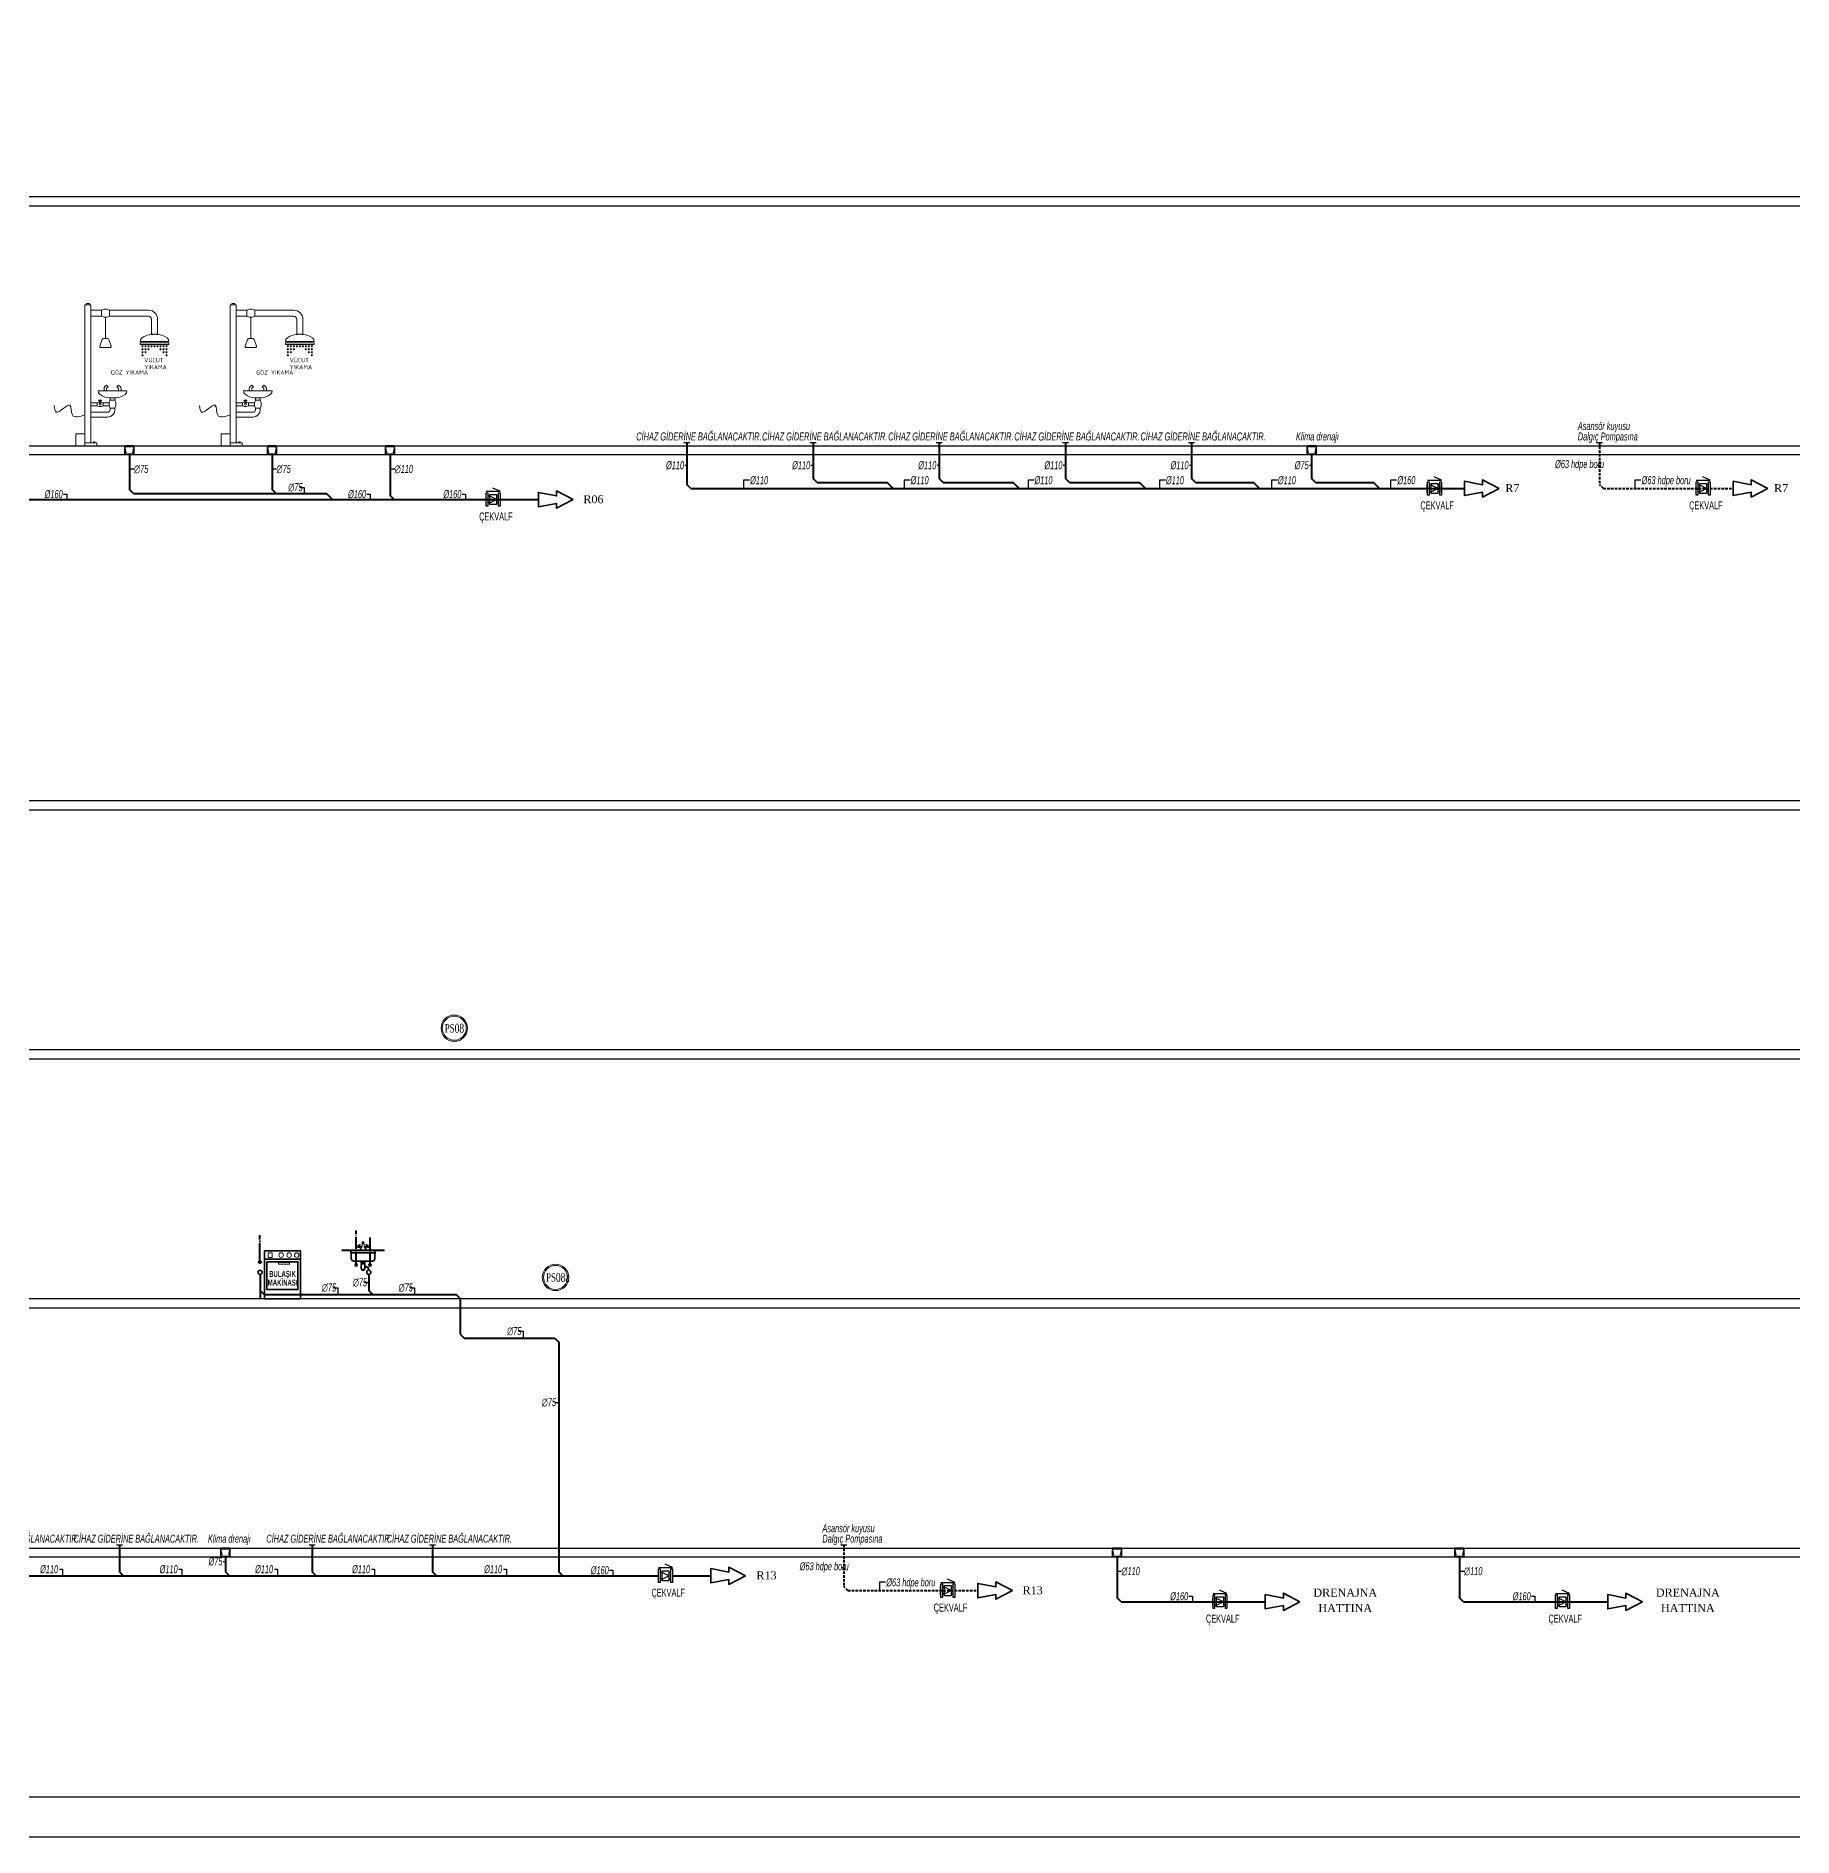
# Model space of a CAD drawing. Header units: centimetres. Extents: x 372964 to 529194, y 28783 to 59011.
# Drawn here: x 509142 to 513533, y 50011 to 54511 of the extents above; entities that cross this region are included whole.
import ezdxf
from ezdxf.enums import TextEntityAlignment as Align

# ---------------------------------------------------------------- set-up
doc = ezdxf.new("R2010")
doc.units = ezdxf.units.CM
for name, pattern in [('DASHED2', [9.525, 6.35, -3.175]), ('SICAKSU1', [75, 60, -6, 0, -3, 0, -6]), ('SOGUKSU1', [72, 60, -6, 0, -6])]:
    doc.linetypes.add(name, pattern=pattern)
doc.layers.get('0').update_dxf_attribs({"lineweight": 9})
for name, color, linetype, lineweight in [('0-KRCN-MUTFAK-CİHAZ', 4, 'Continuous', 40), ('0-KRCN-SHT-02CIHAZ', 132, 'Continuous', 25), ('0-KRCN-SHT-EVYEBİRGÖZLÜ', 171, 'Continuous', 35), ('0-KRCN-SHT-MAKİNABULAŞIKÇAMAŞIR', 171, 'Continuous', 35), ('0-KRCN-SHT-PİSSU-BORU', 220, 'PISSU_LINE50', 40), ('0-KRCN-SHT-ROGAR', 151, 'Continuous', 35), ('0-KRCN-SHT-SICAKSU', 50, 'SICAKSU1', 40), ('0-KRCN-SHT-SOGUKSU', 141, 'SOGUKSU1', 40), ('0-KRCN-SHT-SÜZGEÇBANYO', 171, 'Continuous', 35), ('0-KRCN-SHT-YAZI-KOLADI-PİSSU', 1, 'Continuous', 35), ('0-KRCN-SHT-YAZI-ÇAP-PİSSU', 41, 'Continuous', 30), ('0-KRCN-SHT-ÇEKVALF', 4, 'Continuous', 25), ('0-KRCN-Z-ANTET', 71, 'Continuous', 30)]:
    doc.layers.add(name, color=color, linetype=linetype, lineweight=lineweight)
doc.styles.add('CAP', font='ARIALNB.TTF')
doc.styles.add('MUF', font='isocpeur.ttf')
doc.styles.get("Standard").update_dxf_attribs({"font": 'ISOCP.SHX'})
doc.styles.add('style2', font='ARIALN.TTF', dxfattribs={"height": 0.1})
doc.styles.add('YAZI', font='times.ttf')
doc.styles.add('ÇAP-2', font='ARIALNBI.TTF')
doc.linetypes.add('PISSU_LINE50', pattern='A,50,-10,["C",MUF,S=10,R=0,X=1,Y=-5],0', length=60)

# ---------------------------------------------------------------- blocks, each defined once
blk = doc.blocks.new('G$CADAFA931')
blk.add_wipeout([(-2, 4.8), (-1.7, 4.8), (-1.7, 7.5), (0, 7.5), (0, 3.7), (2.2, 3.7), (2.2, 5.6), (9.8, 5.6), (9.8, 3.7), (12, 3.7), (12, 7.5), (13.7, 7.5), (13.7, 4.8), (14, 4.8), (14, -4.8), (13.7, -4.8), (13.7, -7.5), (12, -7.5), (12, -3.7), (9.8, -3.7), (9.8, -5.6), (2.2, -5.6), (2.2, -3.7), (0, -3.7), (0, -7.5), (-1.7, -7.5), (-1.7, -4.8), (-2, -4.8)]).dxf.layer = '0-KRCN-SHT-ÇEKVALF'
at = {"layer": '0-KRCN-SHT-ÇEKVALF'}
for p, q in [((2.2, 3.7), (0, 3.7)), ((2.2, 3.7), (9.8, 0)), ((9.8, 0), (2.2, -3.7)), ((12, 3.7), (9.8, 3.7)), ((-1.7, -9.2), (13.7, -9.2)), ((2.2, -3.7), (0, -3.7)), ((13.7, -9.2), (5.5, -12.8)), ((9.8, 0), (9.8, 0)), ((12, -3.7), (9.8, -3.7))]:
    blk.add_line(p, q, dxfattribs=at)
for points in [[(-1.7, 4.8), (-2, 4.8), (-2, -4.8), (-1.7, -4.8)], [(5.2, -5.6), (9.8, -5.6), (9.8, 5.6), (2.2, 5.6), (2.2, -5.6), (5.2, -5.6)], [(13.7, 4.8), (14, 4.8), (14, -4.8), (13.7, -4.8)]]:
    blk.add_lwpolyline(points, dxfattribs=at)
for points in [[(-1.7, 7.5), (-1.7, -7.5), (0, -7.5), (0, 7.5)], [(12, 7.5), (12, -7.5), (13.7, -7.5), (13.7, 7.5)]]:
    blk.add_lwpolyline(points, close=True, dxfattribs=at)
blk = doc.blocks.new('0-MEK-SHT-ZKLN-SÜZGEÇ BANYO')
at = {"layer": '0-KRCN-SHT-SÜZGEÇBANYO', "color": 120, "lineweight": 20}
for p, q in [((-7.5, -1.7), (-5.2, -11.4)), ((-7.5, -1.7), (7.5, -1.7)), ((5.3, -11.4), (7.5, -1.7))]:
    blk.add_line(p, q, dxfattribs=at)
at = {"layer": '0-KRCN-SHT-SÜZGEÇBANYO'}
blk.add_lwpolyline([(-7.5, 0), (-7.5, -14), (7.5, -14), (7.5, 0)], close=True, dxfattribs=at)
blk = doc.blocks.new('*U25')
at = {"color": 1}
for p, q in [((-31.6, 5), (-31.6, 235)), ((-21.6, 235), (-31.6, 235)), ((-24.1, 237), (-29.1, 237)), ((-29.1, 235), (-29.1, 237)), ((-24.1, 235), (-24.1, 237)), ((-21.6, 5), (-21.6, 235)), ((-21.6, 225.9), (-4.1, 225.9)), ((-21.6, 215.9), (-4.1, 215.9)), ((0.3, 227.5), (-4.1, 225.9)), ((-4.1, 225.9), (-4.1, 215.9)), ((0.3, 214.3), (-4.1, 215.9)), ((0.3, 227.5), (5.1, 227.5)), ((0.3, 214.3), (5.1, 214.3)), ((2.7, 214.3), (2.7, 178.7)), ((5.1, 227.5), (9.6, 225.9)), ((5.1, 214.3), (9.6, 215.9)), ((9.6, 225.9), (74.4, 225.9)), ((9.6, 225.9), (9.6, 215.9)), ((9.6, 215.9), (74.4, 215.9)), ((79.4, 210.9), (79.4, 185.9)), ((89.4, 210.9), (89.4, 185.9)), ((79.4, 185.9), (89.4, 185.9)), ((-2.6, 177.1), (-6.6, 166.1)), ((-4.7, 163.7), (10.2, 163.7)), ((-0.7, 178.7), (6.2, 178.7)), ((8.1, 177.1), (12.1, 166.1)), ((108.4, 173.9), (60.4, 173.9)), ((108.4, 171.9), (60.4, 171.9)), ((108.4, 171.9), (108.4, 168.9)), ((-9.6, 91.8), (38.4, 91.8)), ((4.2, 101.4), (7, 98.6)), ((24.6, 101.4), (21.8, 98.6)), ((-11.1, 71.8), (-21.6, 71.8)), ((-11.1, 67), (-21.6, 67)), ((-7.6, 73.3), (-11.1, 71.8)), ((-11.1, 71.8), (-11.1, 67)), ((-7.6, 65.5), (-11.1, 67)), ((-8.7, 76.4), (-3.7, 76.4)), ((-8.7, 75.4), (-8.7, 76.4)), ((-8.7, 75.4), (-3.7, 75.4)), ((-7.6, 73.3), (-4.8, 73.3)), ((-7.6, 65.5), (-4.8, 65.5)), ((-7.2, 70.5), (-7.2, 75.4)), ((-5.2, 70.5), (-5.2, 75.4)), ((-4.8, 73.3), (-1.4, 71.8)), ((-4.8, 65.5), (-1.4, 67)), ((-3.7, 75.4), (-3.7, 76.4)), ((8.8, 71.8), (-1.4, 71.8)), ((-1.4, 71.8), (-1.4, 67)), ((8.8, 67), (-1.4, 67)), ((8.8, 71.8), (10.4, 76.2)), ((8.8, 67), (8.8, 71.8)), ((8.8, 67), (10.4, 62.6)), ((10.4, 76.2), (10.4, 79.9)), ((10.4, 76.2), (18.4, 76.2)), ((10.4, 60.1), (10.4, 62.6)), ((10.4, 62.6), (18.4, 62.6)), ((18.4, 76.2), (18.4, 79.9)), ((20, 71.8), (18.4, 76.2)), ((20, 67), (18.4, 62.6)), ((18.4, 60.1), (18.4, 62.6)), ((20, 67), (20, 71.8)), ((-21.6, 56.1), (6.4, 56.1)), ((-21.6, 48.1), (6.4, 48.1)), ((-31.6, 5), (-11.6, 5)), ((-17.2, 7), (-15.2, 7)), ((-17.2, 7), (-17.2, 5)), ((-15.2, 7), (-15.2, 5)), ((-11.6, 5), (-11.6, 0)), ((-11.6, 0), (-31.6, 0))]:
    blk.add_line(p, q, dxfattribs=at)
blk.add_lwpolyline([(60.4, 171.9), (60.4, 168.9), (108.4, 168.9)], dxfattribs=at)
for points in [[(0.2, 91.8), (0.2, 95.4, -0.198912), (1.6, 98.8), (4.2, 101.4)], [(4.2, 91.8), (4.2, 95.4, -0.198912), (4.4, 96), (7, 98.6)], [(24.6, 91.8), (24.6, 95.4, 0.198912), (24.4, 96), (21.8, 98.6)], [(28.6, 91.8), (28.6, 95.4, 0.198912), (27.2, 98.8), (24.6, 101.4)]]:
    blk.add_lwpolyline(points, format="xyb", dxfattribs=at)
blk.add_lwpolyline([(-46.6, 20), (-46.6, 0), (-31.6, 0), (-31.6, 20)], close=True, dxfattribs=at)
for centre, radius in [((64.4, 165.9), 1), ((64.4, 160.9), 1), ((64.4, 155.9), 1), ((64.4, 150.9), 1), ((69.4, 165.9), 1), ((69.4, 160.9), 1), ((69.4, 155.9), 1), ((74.4, 165.9), 1), ((74.4, 160.9), 1), ((79.4, 165.9), 1), ((84.4, 165.9), 1), ((89.4, 165.9), 1), ((94.4, 165.9), 1), ((94.4, 160.9), 1), ((99.4, 165.9), 1), ((99.4, 160.9), 1), ((99.4, 155.9), 1), ((104.4, 165.9), 1), ((104.4, 160.9), 1), ((104.4, 155.9), 1), ((104.4, 150.9), 1), ((-6.2, 69.4), 1.5)]:
    blk.add_circle(centre, radius, dxfattribs=at)
for centre, radius, start, end in [((74.4, 210.9), 15, 0, 90), ((74.4, 210.9), 5, 0, 90), ((-4.7, 165.7), 2, 165.9638, 270), ((-0.7, 176.7), 2, 90, 165.9638), ((6.2, 176.7), 2, 14.0362, 90), ((10.2, 165.7), 2, 270, 14.0362), ((6.4, 60.1), 4, 270, 0), ((6.4, 60.1), 12, 270, 0)]:
    blk.add_arc(centre, radius, start, end, dxfattribs=at)
for centre, major_axis in [((84.4, 173.9), (24, 0)), ((14.4, 91.8), (-24, 0))]:
    blk.add_ellipse(centre, major_axis=major_axis, ratio=0.5, start_param=0, end_param=3.141593, dxfattribs=at)
blk.add_spline([(-31.6, 51.5), (-52.4, 51.5), (-56.8, 67.9), (-79.3, 56.2), (-82.6, 67.2)], degree=3, dxfattribs=at)
at = {"char_height": 7, "attachment_point": 1}
for s, insert in [('   GÖZ YIKAMA', (-3.2, 125.9)), ('VÜCUT   YIKAMA', (67.3, 146.3))]:
    blk.add_mtext_dynamic_manual_height_columns(s, width=59.736, gutter_width=12.5, heights=[0], dxfattribs=dict(at, insert=insert))
blk = doc.blocks.new('0-MEK-SHT-ZKLN-MAKİNA BULAŞIK')
at = {"layer": '0-KRCN-SHT-MAKİNABULAŞIKÇAMAŞIR'}
blk.add_line((-30, 66.1), (30, 66.1), dxfattribs=at)
at = {"layer": '0-KRCN-SHT-MAKİNABULAŞIKÇAMAŞIR', "linetype": 'Continuous'}
for points in [[(-30, 80), (-30, 0), (30, 0), (30, 80)], [(-26, 62.1), (-26, 15.7), (26, 15.7), (26, 62.1)]]:
    blk.add_lwpolyline(points, close=True, dxfattribs=at)
at = {"layer": '0-KRCN-SHT-MAKİNABULAŞIKÇAMAŞIR', "color": 120, "linetype": 'Continuous', "lineweight": 20}
for points in [[(-23.8, 76.9), (-23.8, 69.3), (-16.9, 69.3), (-16.9, 76.9)], [(-6.6, 60.6), (-6.6, 57.9), (12.1, 57.9), (12.1, 60.6)]]:
    blk.add_lwpolyline(points, close=True, dxfattribs=at)
for centre in [(-2.1, 73.1), (11.2, 73.1), (23.9, 73.1)]:
    blk.add_circle(centre, 3.78, dxfattribs=at)
at = {"layer": '0-KRCN-SHT-MAKİNABULAŞIKÇAMAŞIR', "linetype": 'Continuous'}
blk.add_circle((-37, 44.4), 3.54, dxfattribs=at)
at = {"layer": '0-KRCN-SHT-PİSSU-BORU', "ltscale": 0.5}
blk.add_line((-37, 40.9), (-37, 0), dxfattribs=at)
at = {"layer": '0-KRCN-SHT-SOGUKSU', "ltscale": 0.5}
blk.add_line((-37.4, 63), (-37.4, 106), dxfattribs=at)
blk.add_circle((-37.4, 61.2), 1.84, dxfattribs=at)
at = {"layer": '0-KRCN-SHT-MAKİNABULAŞIKÇAMAŞIR', "color": 120, "linetype": 'Continuous', "lineweight": 20, "style": 'CAP', "width": 0.7}
for s, p in [('MAKİNASI', (0.4, 28.4)), ('BULAŞIK', (0.2, 40.3))]:
    blk.add_text(s, height=10, dxfattribs=at).set_placement(p, align=Align.MIDDLE)
blk = doc.blocks.new('A$C354C280E')
at = {"layer": '0-KRCN-SHT-YAZI-KOLADI-PİSSU', "color": 6, "lineweight": 20}
for radius in [22, 20]:
    blk.add_circle((0, 0), radius, dxfattribs=at)
at = {"layer": '0-KRCN-SHT-YAZI-KOLADI-PİSSU', "color": 6, "style": 'YAZI', "width": 0.7}
blk.add_text('PS', height=14, rotation=360, dxfattribs=at).set_placement((0.6, 0), align=Align.MIDDLE_RIGHT)
blk.add_attdef('99', text='', height=14, rotation=360, dxfattribs=at).set_placement((0.6, 0), align=Align.MIDDLE_LEFT)

msp = doc.modelspace()

# ---------------------------------------------------------------- linework, layer by layer
at = {"layer": '0-KRCN-SHT-02CIHAZ', "color": 8}
for p, q in [((515807.459, 54109.611), (503312.649, 54109.611)), ((503312.649, 54087.111), (526797.687, 54087.111)), ((503312.649, 53487.111), (518739.635, 53487.111)), ((526797.687, 53464.611), (503312.649, 53464.611)), ((520416.933, 52600.605), (503312.649, 52600.605)), ((503312.649, 52578.105), (520416.933, 52578.105)), ((520416.933, 51978.105), (503312.649, 51978.105)), ((503312.649, 51955.605), (520416.933, 51955.605)), ((520416.933, 51355.605), (503312.649, 51355.605)), ((503312.649, 51333.105), (520416.933, 51333.105)), ((506638.129, 50733.105), (509603.469, 50733.105)), ((509625.969, 50733.105), (520416.933, 50733.105)), ((520416.933, 50710.605), (503312.649, 50710.605))]:
    msp.add_line(p, q, dxfattribs=at)
at = {"layer": '0-KRCN-SHT-EVYEBİRGÖZLÜ', "color": 120, "lineweight": 20}
for p, q in [((509946.507, 51486.969), (509946.508, 51486.97)), ((509947.223, 51486.406), (509946.507, 51486.969)), ((509947.223, 51486.406), (509947.939, 51485.843)), ((509947.939, 51485.843), (509947.941, 51485.845)), ((509948.833, 51489.925), (509948.832, 51489.924)), ((509949.548, 51489.362), (509948.833, 51489.925)), ((509949.147, 51485.934), (509949.661, 51485.529)), ((509949.302, 51485.073), (509951.562, 51482.699)), ((509949.548, 51489.362), (509950.264, 51488.799)), ((509950.264, 51488.799), (509950.263, 51488.797)), ((509950.461, 51487.604), (509950.975, 51487.199)), ((509951.341, 51487.665), (509954.191, 51486.008)), ((509952.081, 51482.239), (509951.562, 51482.699)), ((509952.327, 51482.046), (509952.081, 51482.239)), ((509952.488, 51481.76), (509952.366, 51481.857)), ((509954.749, 51485.63), (509954.191, 51486.008)), ((509954.994, 51485.437), (509954.749, 51485.63)), ((509955.616, 51485.651), (509955.225, 51485.407)), ((509956.861, 51497.82), (509956.778, 51496.049)), ((509957.067, 51496.066), (509957.066, 51496.048)), ((509957.066, 51496.048), (509957.081, 51495.046)), ((509960.727, 51496.058), (509960.717, 51495.055)), ((509960.726, 51496.076), (509960.727, 51496.058)), ((509960.922, 51497.831), (509961.015, 51496.06)), ((509962.233, 51485.669), (509962.625, 51485.427)), ((509962.856, 51485.458), (509963.1, 51485.653)), ((509963.1, 51485.653), (509963.656, 51486.034)), ((509966.498, 51487.706), (509963.656, 51486.034)), ((509965.382, 51481.795), (509965.504, 51481.892)), ((509965.542, 51482.082), (509965.786, 51482.276)), ((509965.786, 51482.276), (509966.303, 51482.739)), ((509968.55, 51485.125), (509966.303, 51482.739)), ((509967.378, 51487.649), (509966.866, 51487.242)), ((509968.281, 51489.413), (509967.568, 51488.846)), ((509967.568, 51488.846), (509967.569, 51488.844)), ((509968.701, 51485.986), (509968.189, 51485.579)), ((509968.281, 51489.413), (509968.993, 51489.98)), ((509968.993, 51489.98), (509968.994, 51489.978)), ((509969.909, 51485.902), (509969.907, 51485.904)), ((509970.622, 51486.469), (509969.909, 51485.902)), ((509970.622, 51486.469), (509971.334, 51487.036)), ((509971.334, 51487.036), (509971.334, 51487.037)), ((509907.369, 51478.605), (510010.51, 51478.605)), ((509907.369, 51475.605), (510010.51, 51475.605)), ((509954.752, 51447.402), (509954.433, 51450.3)), ((509963.14, 51478.605), (509954.74, 51478.605)), ((509963.22, 51447.402), (509954.752, 51447.402)), ((509956.155, 51445.233), (509956.155, 51442.986)), ((509961.816, 51445.233), (509961.816, 51442.986)), ((509963.22, 51447.402), (509963.539, 51450.3))]:
    msp.add_line(p, q, dxfattribs=at)
at = {"layer": '0-KRCN-SHT-EVYEBİRGÖZLÜ', "linetype": 'Continuous'}
for p, q in [((509928.369, 51475.605), (509928.369, 51471.06)), ((509928.421, 51470.502), (509989.458, 51470.502)), ((509929.537, 51467.502), (509929.537, 51456.3)), ((509935.537, 51450.3), (509982.342, 51450.3)), ((509988.342, 51467.502), (509988.342, 51456.3)), ((509989.51, 51475.605), (509989.51, 51471.06)), ((509956.155, 51429.214), (509956.155, 51427.501)), ((509961.816, 51427.501), (509956.155, 51427.501)), ((509961.816, 51429.214), (509961.816, 51427.501))]:
    msp.add_line(p, q, dxfattribs=at)
at = {"layer": '0-KRCN-SHT-EVYEBİRGÖZLÜ', "color": 120, "lineweight": 20}
for points in [[(509950.602, 51486.148, -0.02235702), (509950.157, 51485.633, -0.03094452), (509949.799, 51485.296, -0.06719037), (509949.417, 51485.059, -0.27925919), (509949.302, 51485.073, -0.27925919), (509949.261, 51485.182, -0.06719037), (509949.402, 51485.608, -0.00627274), (509949.447, 51485.698)], [(509950.501, 51486.227, -0.02235702), (509950.216, 51485.897, -0.03094452), (509949.986, 51485.681, -0.06480705), (509949.735, 51485.52, -0.27925919), (509949.661, 51485.529)], [(509950.975, 51487.199, -0.27925919), (509951.001, 51487.13, -0.06719037), (509950.91, 51486.856, -0.03094452), (509950.755, 51486.582, -0.02235702), (509950.501, 51486.227)], [(509950.759, 51487.369, -0.00699219), (509950.844, 51487.441, -0.06719037), (509951.225, 51487.679, -0.27925919), (509951.341, 51487.665, -0.27925919), (509951.381, 51487.556, -0.06719037), (509951.24, 51487.129, -0.03094452), (509950.998, 51486.701, -0.02235702), (509950.602, 51486.148)], [(509953.197, 51484.106, -0.02231039), (509952.625, 51483.442, -0.03088271), (509952.163, 51483.009, -0.06708305), (509951.672, 51482.702, -0.19816684), (509951.562, 51482.699)], [(509953.772, 51483.655, -0.02171836), (509953.191, 51482.979, -0.03009654), (509952.724, 51482.538, -0.06570585), (509952.227, 51482.222, -0.28245649), (509952.081, 51482.239, -0.02931037), (509952.069, 51482.25)], [(509952.29, 51482.081, 0.00367438), (509952.282, 51482.048, 0.27925919), (509952.329, 51481.895)], [(509954.012, 51483.465, -0.02142252), (509953.432, 51482.79, -0.02970271), (509952.966, 51482.347, -0.0650075), (509952.471, 51482.03, -0.28395208), (509952.327, 51482.046)], [(509952.604, 51481.782, 0.06719037), (509953.131, 51482.11, 0.03094452), (509953.627, 51482.574, 0.02235702), (509954.24, 51483.286, 0.02235702), (509954.787, 51484.05, 0.03094452), (509955.122, 51484.641, 0.06719037), (509955.317, 51485.23, 0.27925919), (509955.26, 51485.38)], [(509954.191, 51486.008, -0.15927423), (509954.202, 51485.919, -0.06708305), (509954.02, 51485.37, -0.03088271), (509953.708, 51484.818, -0.02231039), (509953.197, 51484.106)], [(509954.732, 51485.642, -0.0359218), (509954.749, 51485.63, -0.28245649), (509954.8, 51485.492, -0.06570585), (509954.61, 51484.936, -0.03009654), (509954.291, 51484.378, -0.02171836), (509953.772, 51483.655)], [(509954.994, 51485.437, -0.28395208), (509955.044, 51485.301, -0.0650075), (509954.852, 51484.745, -0.02970271), (509954.532, 51484.188, -0.02142252), (509954.012, 51483.465)], [(509954.999, 51485.433, -0.00367438), (509955.03, 51485.449, -0.27925919), (509955.189, 51485.434)], [(509958.898, 51496.962, 0.04352585), (509958.034, 51496.882, 0.05689255), (509957.397, 51496.69, 0.09936636), (509956.896, 51496.344, 0.19577332), (509956.778, 51496.049, 0.19577332), (509956.9, 51495.755, 0.03724186), (509957.073, 51495.604)], [(509958.899, 51496.84, 0.04352585), (509958.152, 51496.771, 0.05689255), (509957.602, 51496.604, 0.09936636), (509957.169, 51496.305, 0.18455372), (509957.067, 51496.066)], [(509958.89, 51496.962, -0.04352585), (509959.755, 51496.887, -0.05689255), (509960.392, 51496.698, -0.09936636), (509960.895, 51496.355, -0.19577332), (509961.015, 51496.06, -0.19577332), (509960.895, 51495.766, -0.03724186), (509960.722, 51495.614)], [(509958.89, 51496.84, -0.04352585), (509959.637, 51496.775, -0.05689255), (509960.188, 51496.611, -0.09936636), (509960.623, 51496.315, -0.18455372), (509960.726, 51496.076)], [(509959.62, 51495.632, -0.04981615), (509960.044, 51495.498, -0.09976869), (509960.429, 51495.232, -0.19428371), (509960.521, 51495.003, -0.19428371), (509960.429, 51494.774, -0.09976869), (509960.044, 51494.508, -0.05743875), (509959.554, 51494.361, -0.04401902), (509958.89, 51494.303)], [(509962.515, 51485.326, 0.20051197), (509962.494, 51485.208, 0.06719037), (509962.707, 51484.625, 0.03094452), (509963.061, 51484.045, 0.02235702), (509963.632, 51483.299, 0.02235702), (509964.267, 51482.607, 0.03094452), (509964.777, 51482.159, 0.06719037), (509965.314, 51481.847, 0.27925919), (509965.473, 51481.872)], [(509962.851, 51485.455, 0.00367438), (509962.821, 51485.47, 0.27925919), (509962.661, 51485.454)], [(509962.856, 51485.458, 0.28395208), (509962.807, 51485.322, 0.0650075), (509963.002, 51484.767, 0.02970271), (509963.325, 51484.212, 0.02142252), (509963.849, 51483.492)], [(509963.117, 51485.664, 0.0359218), (509963.1, 51485.653, 0.28245649), (509963.05, 51485.515, 0.06570585), (509963.243, 51484.959, 0.03009654), (509963.565, 51484.403, 0.02171836), (509964.088, 51483.682)], [(509963.656, 51486.034, 0.15927423), (509963.645, 51485.945, 0.06708305), (509963.83, 51485.396, 0.03088271), (509964.146, 51484.847, 0.02231039), (509964.66, 51484.137)], [(509963.849, 51483.492, 0.02142252), (509964.432, 51482.819, 0.02970271), (509964.901, 51482.38, 0.0650075), (509965.398, 51482.065, 0.28395208), (509965.542, 51482.082)], [(509964.088, 51483.682, 0.02171836), (509964.672, 51483.01, 0.03009654), (509965.142, 51482.571, 0.06570585), (509965.64, 51482.259, 0.28245649), (509965.786, 51482.276, 0.02931037), (509965.798, 51482.287)], [(509964.66, 51484.137, 0.02231039), (509965.236, 51483.476, 0.03088271), (509965.7, 51483.045, 0.06708305), (509966.193, 51482.742, 0.19816684), (509966.303, 51482.739)], [(509965.578, 51482.117, -0.00367438), (509965.587, 51482.084, -0.27925919), (509965.54, 51481.93)], [(509967.081, 51487.413, 0.00699219), (509966.996, 51487.485, 0.06719037), (509966.613, 51487.72, 0.27925919), (509966.498, 51487.706, 0.27925919), (509966.457, 51487.597, 0.06719037), (509966.601, 51487.171, 0.03094452), (509966.845, 51486.744, 0.02235702), (509967.245, 51486.193)], [(509966.866, 51487.242, 0.27925919), (509966.84, 51487.173, 0.06719037), (509966.932, 51486.899, 0.03094452), (509967.089, 51486.626, 0.02235702), (509967.345, 51486.273)], [(509967.245, 51486.193, 0.02235702), (509967.692, 51485.68, 0.03094452), (509968.052, 51485.346, 0.06719037), (509968.435, 51485.11, 0.27925919), (509968.55, 51485.125, 0.27925919), (509968.591, 51485.234, 0.06719037), (509968.447, 51485.66, 0.00627274), (509968.402, 51485.749)], [(509967.345, 51486.273, 0.02235702), (509967.631, 51485.944, 0.03094452), (509967.863, 51485.73, 0.06480705), (509968.115, 51485.57, 0.27925919), (509968.189, 51485.579)]]:
    msp.add_lwpolyline(points, format="xyb", dxfattribs=at)
for points in [[(509955.625, 51484.659), (509955.894, 51485.918), (509956.097, 51486.886), (509956.243, 51487.626), (509956.343, 51488.197), (509956.406, 51488.662), (509956.443, 51489.08), (509956.464, 51489.515), (509956.479, 51490.025), (509956.496, 51490.662), (509956.518, 51491.423), (509956.547, 51492.295), (509956.586, 51493.266), (509956.635, 51494.322), (509956.696, 51495.45), (509956.772, 51496.637), (509956.859, 51497.8)], [(509962.229, 51484.676), (509961.953, 51485.934), (509961.746, 51486.902), (509961.595, 51487.64), (509961.493, 51488.211), (509961.427, 51488.675), (509961.387, 51489.094), (509961.364, 51489.528), (509961.347, 51490.039), (509961.326, 51490.675), (509961.3, 51491.436), (509961.266, 51492.308), (509961.222, 51493.278), (509961.167, 51494.334), (509961.1, 51495.462), (509961.018, 51496.648), (509960.925, 51497.811)]]:
    msp.add_lwpolyline(points, dxfattribs=at)
for points in [[(509958.89, 51495.884, -0.04691855), (509959.629, 51495.82, -0.06058984), (509960.179, 51495.649, -0.10187687), (509960.608, 51495.339, -0.18586962), (509960.717, 51495.062, -0.18586962), (509960.612, 51494.784, -0.10187687), (509960.188, 51494.469, -0.06058984), (509959.64, 51494.29, -0.04691855), (509958.901, 51494.215, -0.04691855), (509958.162, 51494.279, -0.06058984), (509957.612, 51494.45, -0.10187687), (509957.183, 51494.76, -0.18586962), (509957.074, 51495.037, -0.18586962), (509957.179, 51495.315, -0.10187687), (509957.604, 51495.631, -0.06058984), (509958.151, 51495.809, -0.04691855)], [(509958.89, 51494.401, -0.04831105), (509958.32, 51494.455, -0.06206603), (509957.897, 51494.593, -0.1027408), (509957.569, 51494.84, -0.1820289), (509957.485, 51495.061, -0.1820289), (509957.568, 51495.283, -0.1027408), (509957.895, 51495.53, -0.06206603), (509958.319, 51495.67, -0.04831105), (509958.888, 51495.726, -0.04831105), (509959.457, 51495.672, -0.06206603), (509959.881, 51495.533, -0.1027408), (509960.209, 51495.287, -0.1820289), (509960.293, 51495.065, -0.1820289), (509960.21, 51494.844, -0.1027408), (509959.882, 51494.596, -0.06206603), (509959.459, 51494.456, -0.04831105)]]:
    msp.add_lwpolyline(points, format="xyb", close=True, dxfattribs=at)
msp.add_lwpolyline([(509964.399, 51447.402), (509964.399, 51445.233), (509953.573, 51445.233), (509953.573, 51447.402)], close=True, dxfattribs=at)
at = {"layer": '0-KRCN-SHT-EVYEBİRGÖZLÜ', "linetype": 'Continuous'}
msp.add_lwpolyline([(509963.686, 51441.486), (509963.686, 51430.714, -0.41421356), (509962.186, 51429.214), (509955.786, 51429.214, -0.41421356), (509954.286, 51430.714), (509954.286, 51441.486, -0.41421356), (509955.786, 51442.986), (509962.186, 51442.986, -0.41421356)], format="xyb", close=True, dxfattribs=at)
at = {"layer": '0-KRCN-SHT-EVYEBİRGÖZLÜ', "color": 120, "lineweight": 20}
for centre in [(509949.059, 51487.361), (509968.78, 51487.415)]:
    msp.add_circle(centre, 1.062, dxfattribs=at)
at = {"layer": '0-KRCN-SHT-EVYEBİRGÖZLÜ'}
for centre, radius in [((509941.756, 51440.318), 2.754), ((509976.216, 51440.318), 2.754), ((509973.251, 51422.029), 5.25)]:
    msp.add_circle(centre, radius, dxfattribs=at)
at = {"layer": '0-KRCN-SHT-EVYEBİRGÖZLÜ', "color": 120, "lineweight": 20}
for centre, radius, start, end in [((509946.041, 51484.903), 1.062, 106.085835, 231.809235), ((509946.041, 51484.903), 1.062, 231.809235, 357.532635), ((509945.296, 51487.052), 1.214, 291.772952, 356.111796), ((509946.102, 51487.991), 0.19, 152.073161, 308.517525), ((509949.639, 51486.902), 3.888, 156.608647, 162.369291), ((509946.13, 51487.933), 0.19, 196.108368, 299.965007), ((509947.804, 51488.342), 1.781, 103.3712, 180.406221), ((509947.628, 51488.48), 1.557, 100.041996, 183.576474), ((509946.149, 51488.388), 0.0759, 183.576474, 295.452051), ((509947.913, 51488.256), 1.857, 196.036066, 196.619251), ((509949.013, 51488.685), 3.036, 198.442222, 214.481814), ((509945.194, 51490.395), 2.298, 295.452051, 348.166419), ((509946.205, 51489.074), 0.0152, 157.370724, 292.482332), ((509944.757, 51490.739), 3.313, 295.850703, 347.364907), ((509945.877, 51489.865), 0.871, 292.482332, 350.847446), ((509944.915, 51490.618), 3.067, 295.176353, 348.602323), ((509946.722, 51489.729), 0.0152, 350.847446, 125.959054), ((509948.304, 51484.685), 1.214, 107.506674, 174.656775), ((509949.639, 51486.902), 3.888, 121.076985, 127.163915), ((509947.37, 51489.939), 0.0759, 348.166419, 100.041996), ((509947.744, 51490.079), 0.19, 339.46541, 126.02299), ((509948.707, 51487.639), 0.911, 58.710023, 224.908447), ((509947.808, 51490.067), 0.19, 343.653463, 89.678617), ((509949.013, 51488.685), 3.036, 249.136656, 264.243034), ((509947.913, 51488.256), 1.857, 86.999219, 87.547139), ((509947.755, 51487.086), 3.036, 69.136656, 85.176248), ((509948.71, 51485.672), 0.00759, 264.243034, 297.89821), ((509946.934, 51489.026), 3.803, 297.898211, 345.720259), ((509948.467, 51491.083), 1.214, 287.506674, 351.845518), ((509950.731, 51490.865), 1.062, 51.809235, 177.532635), ((509947.755, 51487.086), 3.036, 19.375436, 34.313384), ((509951.476, 51488.717), 1.214, 108.961695, 176.111796), ((509950.612, 51488.09), 0.00759, 345.720259, 19.375436), ((509950.731, 51490.865), 1.062, 286.085835, 51.809235), ((509952.486, 51482.009), 0.194, 216.058526, 242.69173), ((509952.533, 51481.913), 0.149, 238.698451, 298.253057), ((509948.283, 51476.378), 6.83, 19.029962, 51.997803), ((509953.718, 51485.111), 1.96, 287.05789, 346.663796), ((509955.111, 51485.257), 0.194, 39.424804, 66.058008), ((509957.006, 51497.799), 0.152, 125.416432, 186.211994), ((509958.89, 51495.15), 3.402, 54.583568, 125.416432), ((509960.774, 51497.799), 0.152, 353.788006, 54.583568), ((509962.631, 51486.315), 0.759, 203.454218, 238.341391), ((509964.134, 51485.139), 1.96, 193.645439, 253.251345), ((509962.736, 51485.208), 0.25, 117.479209, 151.90904), ((509962.741, 51485.278), 0.194, 114.251227, 140.884431), ((509969.616, 51476.436), 6.83, 128.311432, 161.48011), ((509965.383, 51482.044), 0.194, 297.617505, 324.250709), ((509967.09, 51490.909), 1.062, 128.5, 254.2234), ((509967.09, 51490.909), 1.062, 2.7766, 128.5), ((509966.357, 51488.757), 1.214, 4.197439, 71.34754), ((509967.224, 51488.135), 0.00759, 160.933799, 194.588976), ((509970.086, 51487.146), 3.036, 145.995851, 160.933799), ((509970.897, 51489.091), 3.803, 194.588976, 242.411024), ((509969.352, 51491.14), 1.214, 188.463717, 252.802561), ((509969.132, 51487.694), 0.911, 315.400788, 121.599212), ((509970.086, 51487.146), 3.036, 95.132987, 111.172579), ((509969.139, 51485.727), 0.00759, 242.411025, 276.066201), ((509968.819, 51488.738), 3.036, 276.066201, 291.172579), ((509969.922, 51488.315), 1.857, 92.762096, 93.310016), ((509970.017, 51490.127), 0.19, 90.630618, 196.655772), ((509973.064, 51490.815), 3.313, 192.944328, 244.458532), ((509970.081, 51490.139), 0.19, 54.286245, 200.843825), ((509972.907, 51490.694), 3.067, 191.706912, 245.132882), ((509969.55, 51484.742), 1.214, 5.65246, 72.802561), ((509968.203, 51486.952), 3.888, 53.14532, 59.23225), ((509970.456, 51490.001), 0.0759, 80.267239, 192.142816), ((509972.629, 51490.469), 2.298, 192.142816, 244.857184), ((509970.031, 51488.402), 1.781, 359.903014, 76.938035), ((509970.206, 51488.541), 1.557, 356.732761, 80.267239), ((509971.812, 51484.973), 1.062, 182.7766, 308.5), ((509971.105, 51489.794), 0.0152, 54.350181, 189.461789), ((509971.949, 51489.935), 0.871, 189.461789, 247.826903), ((509968.819, 51488.738), 3.036, 325.827421, 341.867013), ((509972.546, 51487.125), 1.214, 184.197439, 248.536283), ((509971.706, 51488.002), 0.19, 240.344228, 344.200867), ((509971.735, 51488.06), 0.19, 231.79171, 28.236074), ((509971.626, 51489.142), 0.0152, 247.826903, 22.938511), ((509971.685, 51488.457), 0.0759, 244.857184, 356.732761), ((509969.922, 51488.315), 1.857, 343.689984, 344.273169), ((509968.203, 51486.952), 3.888, 17.939944, 23.700588), ((509971.812, 51484.973), 1.062, 308.5, 74.2234), ((509907.369, 51477.105), 1.5, 90, 270), ((510010.51, 51477.105), 1.5, 270, 90)]:
    msp.add_arc(centre, radius, start, end, dxfattribs=at)
at = {"layer": '0-KRCN-SHT-EVYEBİRGÖZLÜ', "linetype": 'Continuous'}
for centre, radius, start, end in [((509931.369, 51471.06), 3, 180, 216.35964), ((509926.537, 51467.502), 3, 0, 36.35964), ((509935.537, 51456.3), 6, 180, 270), ((509982.342, 51456.3), 6, 270, 0), ((509991.342, 51467.502), 3, 143.64036, 180), ((509986.51, 51471.06), 3, 323.64036, 0)]:
    msp.add_arc(centre, radius, start, end, dxfattribs=at)
at = {"layer": '0-KRCN-SHT-PİSSU-BORU'}
for p, q in [((509375.557, 53466.111), (509375.557, 53378.042)), ((509731.5, 53466.111), (509731.5, 53378.042)), ((510026.902, 53466.111), (510026.902, 53363.042)), ((510768.349, 53495.484), (510768.349, 53390.778)), ((511083.577, 53495.484), (511083.577, 53405.778)), ((511398.805, 53495.484), (511398.805, 53405.778)), ((511714.033, 53495.484), (511714.033, 53405.778)), ((512029.261, 53495.484), (512029.261, 53405.778)), ((512329.446, 53466.111), (512329.446, 53405.778)), ((509385.557, 53368.042), (509375.557, 53378.042)), ((509741.5, 53368.042), (509731.5, 53378.042)), ((510778.349, 53380.778), (510768.349, 53390.778)), ((511093.577, 53395.778), (511083.577, 53405.778)), ((511093.577, 53395.778), (511268.671, 53395.778)), ((511283.671, 53380.778), (511268.671, 53395.778)), ((511408.805, 53395.778), (511398.805, 53405.778)), ((511408.805, 53395.778), (511583.899, 53395.778)), ((511598.899, 53380.778), (511583.899, 53395.778)), ((511724.033, 53395.778), (511714.033, 53405.778)), ((511724.033, 53395.778), (511899.127, 53395.778)), ((511914.127, 53380.778), (511899.127, 53395.778)), ((512039.261, 53395.778), (512029.261, 53405.778)), ((512039.261, 53395.778), (512184.355, 53395.778)), ((512199.355, 53380.778), (512184.355, 53395.778)), ((512339.446, 53395.778), (512329.446, 53405.778)), ((512339.446, 53395.778), (512484.54, 53395.778)), ((512499.54, 53380.778), (512484.54, 53395.778)), ((509385.557, 53368.042), (509867.088, 53368.042)), ((509882.088, 53353.042), (509867.088, 53368.042)), ((510036.902, 53353.042), (510026.902, 53363.042)), ((509973.251, 51416.779), (509973.251, 51376.562)), ((509711.759, 51366.562), (509701.759, 51376.562)), ((509711.759, 51366.562), (510191.293, 51366.562)), ((509983.251, 51366.562), (509973.251, 51376.562)), ((510201.293, 51356.562), (510191.293, 51366.562)), ((510201.293, 51356.562), (510201.293, 51267.741)), ((510201.293, 51267.741), (510211.293, 51257.741)), ((510211.293, 51257.741), (510438.195, 51257.741)), ((510438.195, 51257.741), (510448.195, 51247.741)), ((510448.195, 51247.741), (510448.195, 50674.036)), ((509350.11, 50741.478), (509350.11, 50674.036)), ((509831.705, 50741.478), (509831.705, 50674.036)), ((510132.565, 50741.478), (510132.565, 50674.036)), ((509360.11, 50664.036), (509350.11, 50674.036)), ((509614.719, 50712.105), (509614.719, 50674.036)), ((509614.719, 50674.036), (509624.719, 50664.036)), ((509841.705, 50664.036), (509831.705, 50674.036)), ((510142.565, 50664.036), (510132.565, 50674.036)), ((510458.195, 50664.036), (510448.195, 50674.036)), ((511843.34, 50712.105), (511843.34, 50609.036)), ((512699.36, 50712.105), (512699.36, 50609.036)), ((503573.806, 50664.036), (510827.943, 50664.036)), ((511853.34, 50599.036), (511843.34, 50609.036)), ((512709.36, 50599.036), (512699.36, 50609.036))]:
    msp.add_line(p, q, dxfattribs=at)
at = {"layer": '0-KRCN-SHT-PİSSU-BORU', "color": 1, "linetype": 'DASHED2'}
for p, q in [((513048.541, 53495.484), (513048.541, 53390.778)), ((513058.541, 53380.778), (513048.541, 53390.778)), ((511160.723, 50741.478), (511160.723, 50636.772)), ((511170.723, 50626.772), (511160.723, 50636.772))]:
    msp.add_line(p, q, dxfattribs=at)
at = {"layer": '0-KRCN-SHT-PİSSU-BORU', "ltscale": 0.5}
for p, q in [((509963.686, 51436.1), (509965.751, 51436.1)), ((509973.251, 51427.279), (509973.251, 51428.6))]:
    msp.add_line(p, q, dxfattribs=at)
msp.add_arc((509965.751, 51428.6), 7.5, 0, 90, dxfattribs=at)
at = {"layer": '0-KRCN-SHT-ROGAR'}
for points in [[(510483.918, 53353.074), (510442.586, 53331.438), (510442.605, 53343.349), (510397.246, 53335.168), (510397.246, 53370.915), (510442.607, 53362.327), (510442.586, 53374.71), (510483.918, 53353.074)], [(512797.941, 53380.81), (512756.609, 53359.174), (512756.628, 53371.085), (512711.269, 53362.904), (512711.269, 53398.651), (512756.629, 53390.063), (512756.609, 53402.446), (512797.941, 53380.81)], [(513469.586, 53380.81), (513428.254, 53359.174), (513428.273, 53371.085), (513382.914, 53362.904), (513382.914, 53398.651), (513428.275, 53390.063), (513428.254, 53402.446), (513469.586, 53380.81)], [(510914.615, 50664.068), (510873.283, 50642.432), (510873.302, 50654.343), (510827.943, 50646.162), (510827.943, 50681.91), (510873.304, 50673.321), (510873.283, 50685.704), (510914.615, 50664.068)], [(511581.768, 50626.804), (511540.436, 50605.168), (511540.455, 50617.079), (511495.096, 50608.898), (511495.096, 50644.645), (511540.456, 50636.057), (511540.436, 50648.44), (511581.768, 50626.804)], [(512300.357, 50599.068), (512259.025, 50577.432), (512259.043, 50589.343), (512213.685, 50581.162), (512213.685, 50616.91), (512259.045, 50608.321), (512259.025, 50620.704), (512300.357, 50599.068)], [(513156.376, 50599.068), (513115.044, 50577.432), (513115.063, 50589.343), (513069.704, 50581.162), (513069.704, 50616.91), (513115.065, 50608.321), (513115.044, 50620.704), (513156.376, 50599.068)]]:
    msp.add_lwpolyline(points, dxfattribs=at)
at = {"layer": '0-KRCN-SHT-SICAKSU', "ltscale": 0.5}
msp.add_line((509941.756, 51443.072), (509941.756, 51526.605), dxfattribs=at)
at = {"layer": '0-KRCN-SHT-SOGUKSU', "ltscale": 0.5}
msp.add_line((509976.216, 51443.072), (509976.216, 51514.605), dxfattribs=at)
at = {"layer": '0-KRCN-SHT-YAZI-ÇAP-PİSSU', "linetype": 'Continuous'}
for p, q in [((510760.849, 53495.484), (510775.849, 53495.484)), ((511076.077, 53495.484), (511091.077, 53495.484)), ((511391.305, 53495.484), (511406.305, 53495.484)), ((511706.533, 53495.484), (511721.533, 53495.484)), ((512021.761, 53495.484), (512036.761, 53495.484)), ((513041.041, 53495.484), (513056.041, 53495.484)), ((509386.648, 53428.964), (509375.557, 53428.964)), ((509742.59, 53428.964), (509731.5, 53428.964)), ((510037.992, 53428.964), (510026.902, 53428.964)), ((510763.002, 53438.883), (510768.349, 53438.883)), ((511078.23, 53438.883), (511083.577, 53438.883)), ((511393.458, 53438.883), (511398.805, 53438.883)), ((511708.686, 53438.883), (511714.033, 53438.883)), ((512023.914, 53438.883), (512029.261, 53438.883)), ((512324.1, 53438.883), (512329.446, 53438.883)), ((513043.195, 53438.883), (513048.541, 53438.883)), ((509800.76, 53383.437), (509811.85, 53383.437)), ((509811.85, 53383.437), (509811.85, 53368.042)), ((510925.034, 53401.591), (510910.034, 53401.591)), ((510910.034, 53401.591), (510910.034, 53380.778)), ((511326.091, 53401.591), (511311.091, 53401.591)), ((511311.091, 53401.591), (511311.091, 53380.778)), ((511635.678, 53401.591), (511620.678, 53401.591)), ((511620.678, 53401.591), (511620.678, 53380.778)), ((511964.25, 53401.591), (511949.25, 53401.591)), ((511949.25, 53401.591), (511949.25, 53380.778)), ((512244.026, 53401.591), (512229.026, 53401.591)), ((512229.026, 53401.591), (512229.026, 53380.778)), ((512541.493, 53401.591), (512526.493, 53401.591)), ((512526.493, 53401.591), (512526.493, 53380.778)), ((513152.043, 53401.591), (513137.043, 53401.591)), ((513137.043, 53401.591), (513137.043, 53380.778)), ((509210.125, 53366.676), (509218.563, 53366.676)), ((509218.563, 53366.676), (509218.563, 53353.042)), ((509968.365, 53366.676), (509976.803, 53366.676)), ((509976.803, 53366.676), (509976.803, 53353.042)), ((510206.532, 53366.676), (510214.97, 53366.676)), ((510214.97, 53366.676), (510214.97, 53353.042)), ((509962.161, 51396.671), (509973.251, 51396.671)), ((509884.568, 51383.653), (509895.658, 51383.653)), ((509895.658, 51383.653), (509895.658, 51366.562)), ((510076.337, 51383.653), (510087.427, 51383.653)), ((510087.427, 51383.653), (510087.427, 51366.562)), ((510347.838, 51274.833), (510358.928, 51274.833)), ((510358.928, 51274.833), (510358.928, 51257.741)), ((510437.105, 51097.018), (510448.195, 51097.018)), ((509342.61, 50741.478), (509357.61, 50741.478)), ((509824.205, 50741.478), (509839.205, 50741.478)), ((510125.065, 50741.478), (510140.065, 50741.478)), ((511153.223, 50741.478), (511168.223, 50741.478)), ((509200.071, 50680.042), (509207.383, 50680.042)), ((509207.383, 50680.042), (509207.383, 50664.036)), ((509498.783, 50680.042), (509506.095, 50680.042)), ((509506.095, 50680.042), (509506.095, 50664.036)), ((509609.373, 50699.877), (509614.719, 50699.877)), ((509737.377, 50680.042), (509744.688, 50680.042)), ((509744.688, 50680.042), (509744.688, 50664.036)), ((509979.779, 50680.042), (509987.091, 50680.042)), ((509987.091, 50680.042), (509987.091, 50664.036)), ((510309.902, 50680.042), (510317.214, 50680.042)), ((510317.214, 50680.042), (510317.214, 50664.036)), ((510574.928, 50677.67), (510583.366, 50677.67)), ((510583.366, 50677.67), (510583.366, 50664.036)), ((511155.376, 50684.877), (511160.723, 50684.877)), ((511854.431, 50674.958), (511843.34, 50674.958)), ((512710.45, 50674.958), (512699.36, 50674.958)), ((511264.225, 50647.585), (511249.225, 50647.585)), ((511249.225, 50647.585), (511249.225, 50626.772)), ((512022.97, 50612.67), (512031.408, 50612.67)), ((512031.408, 50612.67), (512031.408, 50599.036)), ((512878.99, 50612.67), (512887.428, 50612.67)), ((512887.428, 50612.67), (512887.428, 50599.036))]:
    msp.add_line(p, q, dxfattribs=at)
at = {"layer": '0-KRCN-Z-ANTET'}
for points in [[(405464.066, 50011.261), (529193.918, 50011.261), (529193.918, 59011.261), (405464.066, 59011.261)], [(503064.066, 50111.261), (527003.918, 50111.261), (527003.918, 58911.261), (503064.066, 58911.261)]]:
    msp.add_lwpolyline(points, close=True, dxfattribs=at)

# ---------------------------------------------------------------- block references
at = {"xscale": 1.5, "yscale": 1.5, "zscale": 1.5}
for p in [(509311.136, 53487.111), (509674.32, 53487.111)]:
    msp.add_blockref('*U25', p, dxfattribs=at)
at = {"layer": '0-KRCN-MUTFAK-CİHAZ', "linetype": 'Continuous', "xscale": 1.5, "yscale": 1.5, "zscale": 1.5}
msp.add_blockref('0-MEK-SHT-ZKLN-MAKİNA BULAŞIK', (509757.207, 51355.605), dxfattribs=at)
at = {"layer": '0-KRCN-SHT-SÜZGEÇBANYO', "yscale": 1.5, "zscale": 1.5}
for p, xscale in [((509375.125, 53487.111), -1.5), ((509731.067, 53487.111), -1.5), ((510026.469, 53487.111), -1.5), ((512329.446, 53487.111), 1.5), ((509614.719, 50733.105), 1.5), ((511842.908, 50733.105), -1.5), ((512698.927, 50733.105), -1.5)]:
    msp.add_blockref('0-MEK-SHT-ZKLN-SÜZGEÇ BANYO', p, dxfattribs=dict(at, xscale=xscale))
at = {"layer": '0-KRCN-SHT-YAZI-KOLADI-PİSSU', "color": 6, "lineweight": 20}
ref = msp.add_blockref('A$C354C280E', (510186.844, 52031.96), dxfattribs=dict(at, xscale=1.5, yscale=1.5, zscale=1.5))
ref.add_attrib('99', '08', dxfattribs={"color": 6, "height": 22.5, "style": 'YAZI', "width": 0.7}).set_placement((510187.748, 52031.96), align=Align.MIDDLE_LEFT)
ref = msp.add_blockref('A$C354C280E', (510439.864, 51409.46), dxfattribs=dict(at, xscale=1.5, yscale=1.5, zscale=1.5))
ref.add_attrib('99', '08a', dxfattribs={"color": 6, "height": 22.5, "style": 'YAZI', "width": 0.7}).set_placement((510440.768, 51409.46), align=Align.MIDDLE_LEFT)

# ---------------------------------------------------------------- texts
at = {"layer": '0-KRCN-SHT-ROGAR', "style": 'YAZI'}
for s, p in [('R7', (512831.238, 53381.703)), ('R7', (513502.883, 53381.703)), ('R06', (510534.692, 53353.968)), ('R13', (510967.178, 50664.962)), ('R13', (511632.425, 50627.697)), ('DRENAJNA', (512413.602, 50621.741)), ('DRENAJNA', (513269.622, 50621.741)), ('HATTINA', (512413.602, 50583.494)), ('HATTINA', (513269.622, 50583.494))]:
    msp.add_text(s, height=20, dxfattribs=at).set_placement(p, align=Align.MIDDLE)
at = {"layer": '0-KRCN-SHT-YAZI-ÇAP-PİSSU', "linetype": 'Continuous', "style": 'ÇAP-2', "width": 0.7}
for s, p in [('CİHAZ GİDERİNE BAĞLANACAKTIR. ', (510641.732, 53500.663)), ('CİHAZ GİDERİNE BAĞLANACAKTIR. ', (510956.084, 53500.663)), ('CİHAZ GİDERİNE BAĞLANACAKTIR. ', (511271.312, 53500.663)), ('CİHAZ GİDERİNE BAĞLANACAKTIR. ', (511586.54, 53500.663)), ('CİHAZ GİDERİNE BAĞLANACAKTIR. ', (511901.768, 53500.663)), ('Klima drenajı', (512290.403, 53500.663)), ('Asansör kuyusu', (512994.75, 53526.787)), ('Dalgıç Pompasına', (512994.75, 53500.663)), ('∅75', (509386.652, 53419.622)), ('∅75', (509742.595, 53419.622)), ('∅110', (510037.997, 53419.622)), ('%%C63 hdpe boru', (512937.988, 53431.653)), ('∅75', (509772.014, 53374.094)), ('%%C110', (510926.301, 53391.378)), ('%%C110', (511327.358, 53391.378)), ('%%C110', (511636.945, 53391.378)), ('%%C110', (511965.516, 53391.378)), ('%%C110', (512245.292, 53391.378)), ('%%C160', (512543.827, 53391.378)), ('%%C63 hdpe boru', (513154.377, 53391.378)), ('∅75', (509855.822, 51374.311)), ('∅75', (509933.415, 51387.328)), ('∅75', (510047.591, 51374.311)), ('∅75', (510319.092, 51265.49)), ('∅75', (510405.474, 51087.675)), ('CİHAZ GİDERİNE BAĞLANACAKTIR. ', (508935.188, 50746.657)), ('CİHAZ GİDERİNE BAĞLANACAKTIR. ', (509235.599, 50746.657)), ('Klima drenajı', (509571.297, 50746.657)), ('CİHAZ GİDERİNE BAĞLANACAKTIR. ', (509717.195, 50746.657)), ('CİHAZ GİDERİNE BAĞLANACAKTIR. ', (510018.054, 50746.657)), ('Asansör kuyusu', (511106.932, 50772.781)), ('Dalgıç Pompasına', (511106.932, 50746.657)), ('%%C63 hdpe boru', (511050.17, 50677.647)), ('∅110', (511854.435, 50665.616)), ('∅110', (512710.455, 50665.616)), ('%%C63 hdpe boru', (511266.558, 50637.372))]:
    msp.add_text(s, height=20, dxfattribs=at).set_placement(p)
for s, p in [('%%C110', (510761.007, 53438.837)), ('%%C110', (511076.235, 53438.837)), ('%%C110', (511391.463, 53438.837)), ('%%C110', (511706.691, 53438.837)), ('%%C110', (512021.919, 53438.837)), ('Ø75', (512322.105, 53438.837)), ('%%C160', (509208.13, 53366.722)), ('%%C160', (509966.37, 53366.722)), ('%%C160', (510204.537, 53366.722)), ('%%C110', (509196.747, 50680.39)), ('%%C110', (509495.459, 50680.39)), ('%%C75', (509607.378, 50699.831)), ('%%C110', (509734.052, 50680.39)), ('%%C110', (509976.455, 50680.39)), ('%%C110', (510306.578, 50680.39)), ('%%C160', (510572.933, 50677.716)), ('%%C160', (512020.975, 50612.716)), ('%%C160', (512876.995, 50612.716))]:
    msp.add_text(s, height=20, dxfattribs=at).set_placement(p, align=Align.MIDDLE_RIGHT)
at = {"layer": '0-KRCN-SHT-ÇEKVALF', "style": 'style2', "width": 0.7}
for p in [(512601.34, 53328.511, -492.04), (513272.985, 53328.511, -492.04), (510249.073, 53300.775, -492.04), (510679.769, 50611.769, -492.04), (511385.167, 50574.505, -492.04), (512065.511, 50546.769, -492.04), (512921.531, 50546.769, -492.04)]:
    msp.add_text('ÇEKVALF', height=20, dxfattribs=at).set_placement(p)

# ---------------------------------------------------------------- next in the draw order: block references
at = {"layer": '0-KRCN-SHT-ÇEKVALF', "xscale": -2.25, "yscale": 2.25, "zscale": 2.25, "rotation": 180}
for p in [(510270.709, 53353.042), (512622.976, 53380.778), (513294.621, 53380.778), (510701.405, 50664.036), (511406.803, 50626.772), (512087.147, 50599.036), (512943.167, 50599.036)]:
    msp.add_blockref('G$CADAFA931', p, dxfattribs=at)

# ---------------------------------------------------------------- next in the draw order: linework, layer by layer
at = {"layer": '0-KRCN-SHT-PİSSU-BORU'}
for p, q in [((510778.349, 53380.778), (512711.269, 53380.778)), ((503776.725, 53353.042), (510397.246, 53353.042)), ((511853.34, 50599.036), (512213.685, 50599.036)), ((512709.36, 50599.036), (513069.704, 50599.036))]:
    msp.add_line(p, q, dxfattribs=at)
at = {"layer": '0-KRCN-SHT-PİSSU-BORU', "color": 1, "linetype": 'DASHED2'}
for p, q in [((513058.541, 53380.778), (513382.914, 53380.778)), ((511170.723, 50626.772), (511495.096, 50626.772))]:
    msp.add_line(p, q, dxfattribs=at)

doc.saveas('drawing.dxf')
